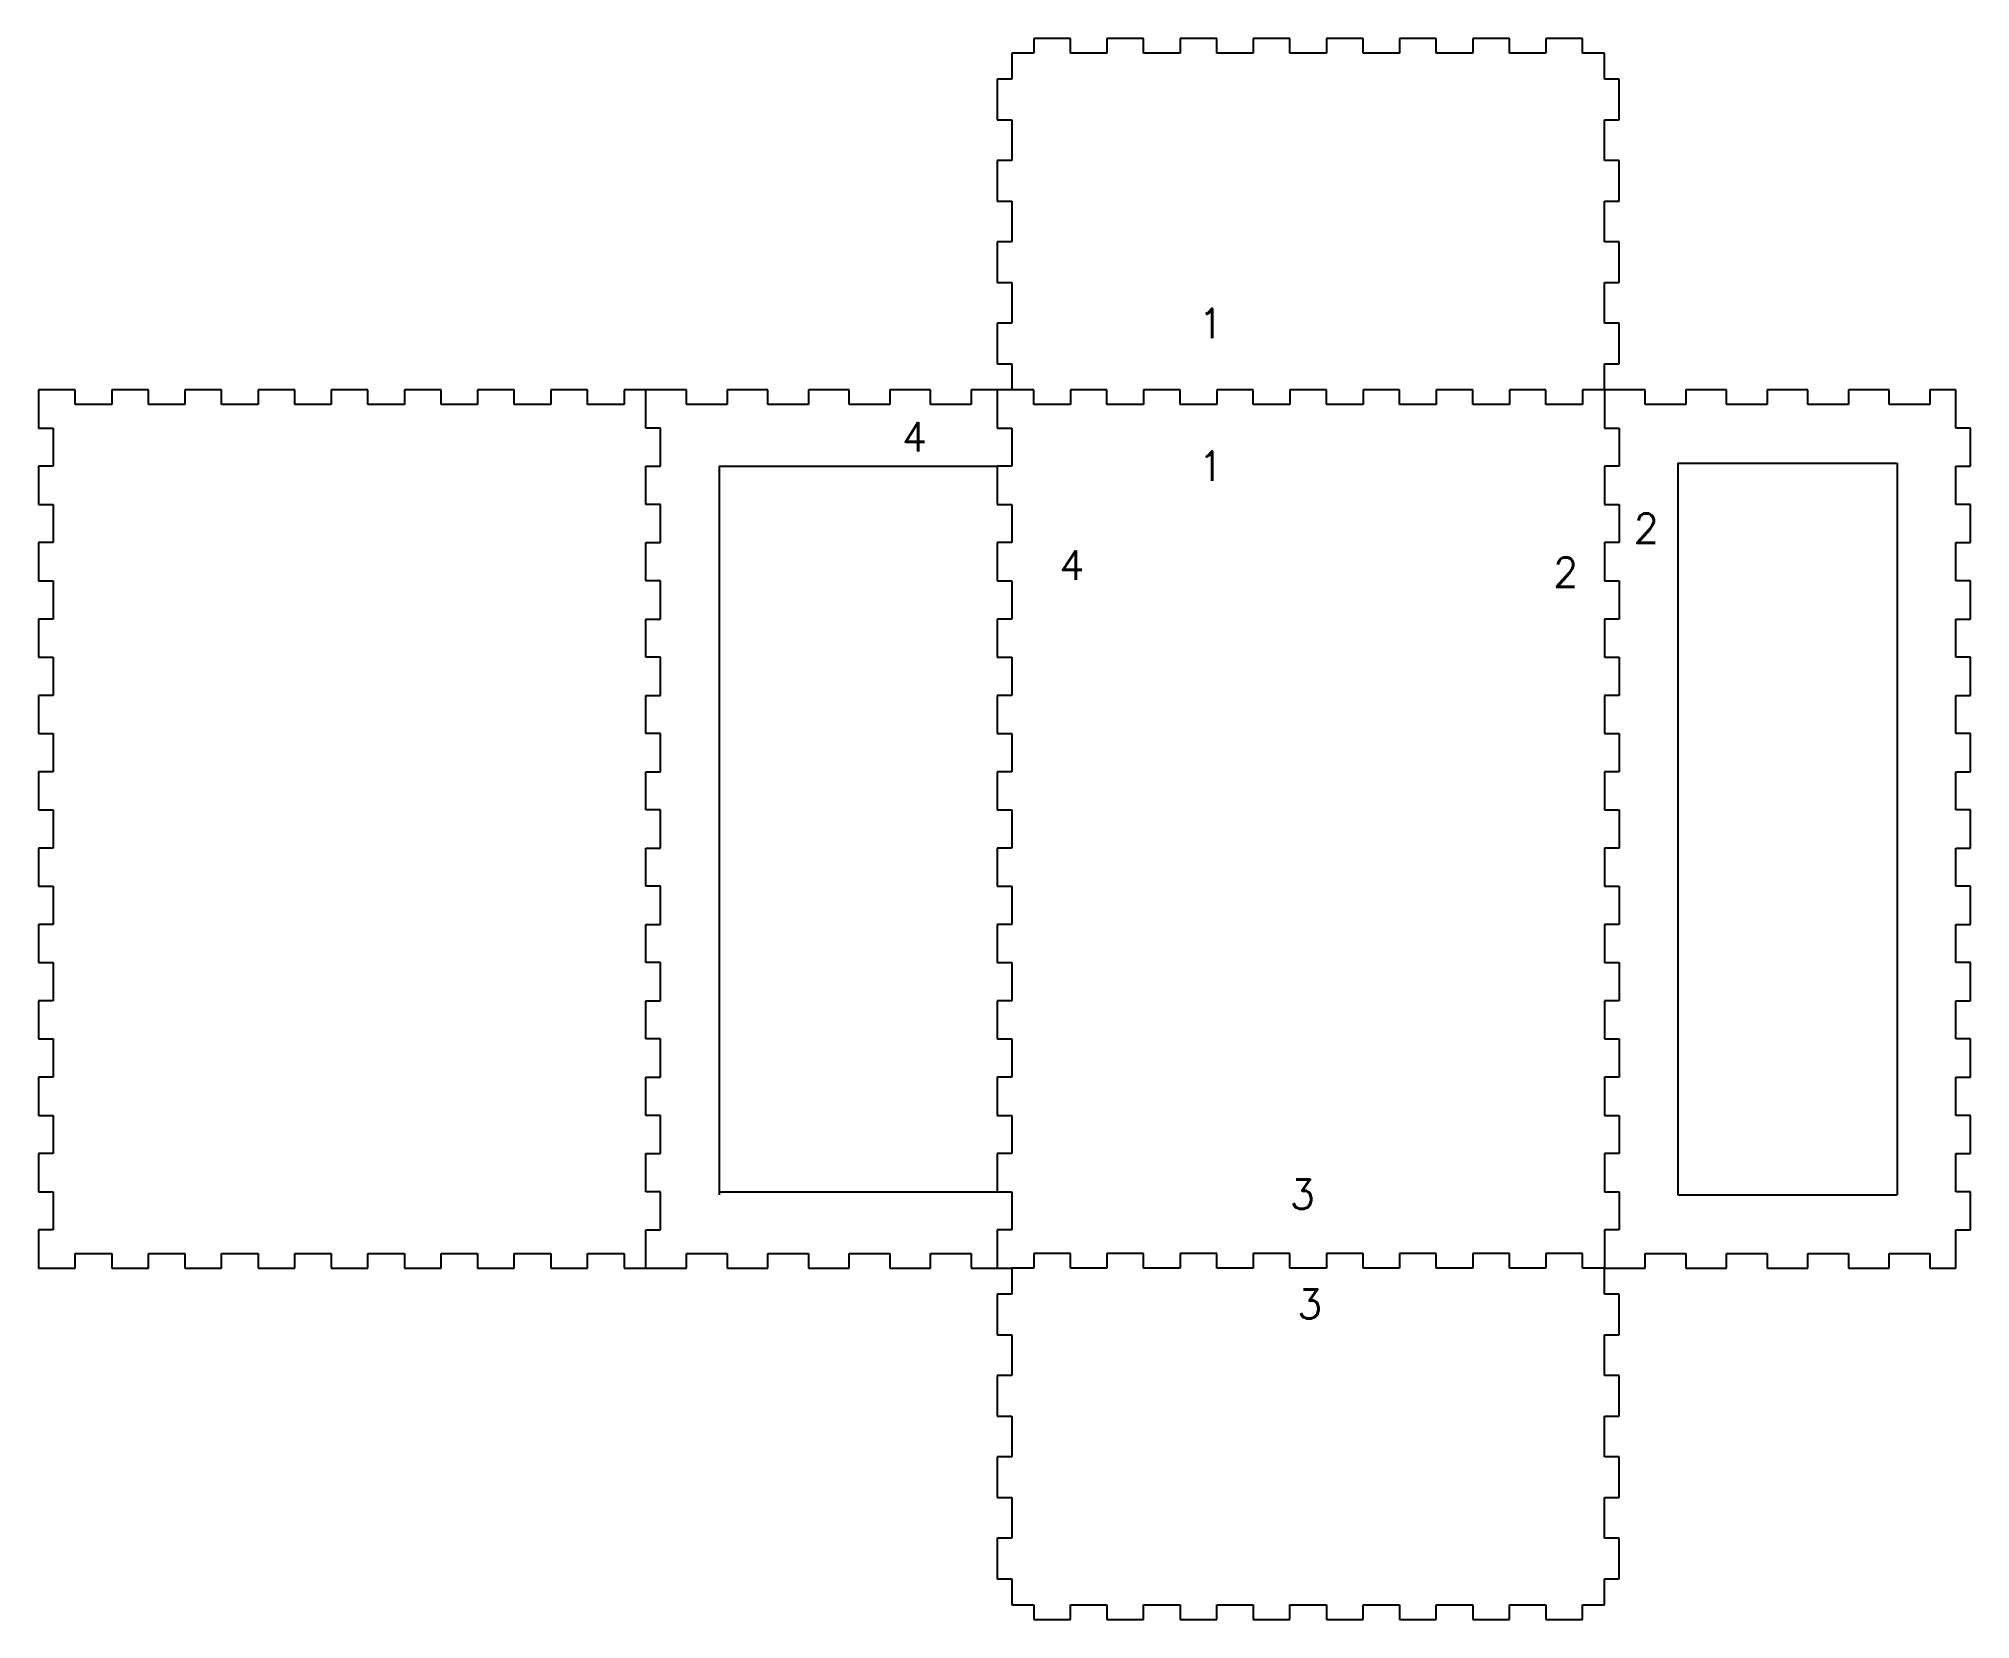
# Model space of a CAD drawing. Header units: millimetres. Extents: x 21195 to 21723, y 14207 to 14639.
import ezdxf

# ---------------------------------------------------------------- set-up
doc = ezdxf.new("R2010")
doc.units = ezdxf.units.MM
for name, color, linetype in [('LIVELLO_1', 7, 'Continuous'), ('taglio 1', 240, 'Continuous'), ('taglio 1 @ 100', 240, 'Continuous')]:
    doc.layers.add(name, color=color, linetype=linetype)
doc.styles.add('Annotative', font='romans.shx')

msp = doc.modelspace()

# ---------------------------------------------------------------- linework, layer by layer
at = {"layer": 'LIVELLO_1', "color": 7}
for p, q in [((21477.022157, 14638.819157), (21467.022319, 14638.819157)), ((21467.022319, 14638.819157), (21467.022319, 14634.819151)), ((21477.022157, 14634.819151), (21477.022157, 14638.819157)), ((21497.022188, 14638.819157), (21487.022349, 14638.819157)), ((21487.022349, 14638.819157), (21487.022349, 14634.819151)), ((21497.022188, 14634.819151), (21497.022188, 14638.819157)), ((21517.022219, 14638.819157), (21507.02238, 14638.819157)), ((21507.02238, 14638.819157), (21507.02238, 14634.819151)), ((21517.022219, 14634.819151), (21517.022219, 14638.819157)), ((21537.022249, 14638.819157), (21527.02241, 14638.819157)), ((21527.02241, 14638.819157), (21527.02241, 14634.819151)), ((21537.022249, 14634.819151), (21537.022249, 14638.819157)), ((21557.02228, 14638.819157), (21547.022441, 14638.819157)), ((21547.022441, 14638.819157), (21547.022441, 14634.819151)), ((21557.02228, 14634.819151), (21557.02228, 14638.819157)), ((21577.02231, 14638.819157), (21567.022471, 14638.819157)), ((21567.022471, 14638.819157), (21567.022471, 14634.819151)), ((21577.02231, 14634.819151), (21577.02231, 14638.819157)), ((21597.022341, 14638.819157), (21587.022149, 14638.819157)), ((21587.022149, 14638.819157), (21587.022149, 14634.819151)), ((21597.022341, 14634.819151), (21597.022341, 14638.819157)), ((21617.022371, 14638.819157), (21607.02218, 14638.819157)), ((21607.02218, 14638.819157), (21607.02218, 14634.819151)), ((21617.022371, 14634.819151), (21617.022371, 14638.819157)), ((21467.022319, 14634.819151), (21461.022274, 14634.819151)), ((21461.022274, 14634.819151), (21461.022274, 14627.708068)), ((21487.022349, 14634.819151), (21477.022157, 14634.819151)), ((21507.02238, 14634.819151), (21497.022188, 14634.819151)), ((21527.02241, 14634.819151), (21517.022219, 14634.819151)), ((21547.022441, 14634.819151), (21537.022249, 14634.819151)), ((21567.022471, 14634.819151), (21557.02228, 14634.819151)), ((21587.022149, 14634.819151), (21577.02231, 14634.819151)), ((21607.02218, 14634.819151), (21597.022341, 14634.819151)), ((21623.022416, 14634.819151), (21617.022371, 14634.819151)), ((21623.022416, 14627.708068), (21623.022416, 14634.819151)), ((21461.022274, 14627.708068), (21457.02248, 14627.708068)), ((21457.02248, 14627.708068), (21457.02248, 14616.596944)), ((21627.02221, 14627.708068), (21623.022416, 14627.708068)), ((21627.02221, 14616.596944), (21627.02221, 14627.708068)), ((21457.02248, 14616.596944), (21461.022274, 14616.596944)), ((21461.022274, 14616.596944), (21461.022274, 14605.485819)), ((21623.022416, 14605.485819), (21623.022416, 14616.596944)), ((21623.022416, 14616.596944), (21627.02221, 14616.596944)), ((21461.022274, 14605.485819), (21457.02248, 14605.485819)), ((21457.02248, 14605.485819), (21457.02248, 14594.374731)), ((21627.02221, 14605.485819), (21623.022416, 14605.485819)), ((21627.02221, 14594.374731), (21627.02221, 14605.485819)), ((21457.02248, 14594.374731), (21461.022274, 14594.374731)), ((21461.022274, 14594.374731), (21461.022274, 14583.263606)), ((21623.022416, 14583.263606), (21623.022416, 14594.374731)), ((21623.022416, 14594.374731), (21627.02221, 14594.374731)), ((21461.022274, 14583.263606), (21457.02248, 14583.263606)), ((21457.02248, 14583.263606), (21457.02248, 14572.152482)), ((21627.02221, 14583.263606), (21623.022416, 14583.263606)), ((21627.02221, 14572.152482), (21627.02221, 14583.263606)), ((21457.02248, 14572.152482), (21461.022274, 14572.152482)), ((21461.022274, 14572.152482), (21461.022274, 14561.041393)), ((21623.022416, 14561.041393), (21623.022416, 14572.152482)), ((21623.022416, 14572.152482), (21627.02221, 14572.152482)), ((21461.022274, 14561.041393), (21457.02248, 14561.041393)), ((21457.02248, 14561.041393), (21457.02248, 14549.930269)), ((21627.02221, 14561.041393), (21623.022416, 14561.041393)), ((21627.02221, 14549.930269), (21627.02221, 14561.041393)), ((21457.02248, 14549.930269), (21461.022274, 14549.930269)), ((21461.022274, 14549.930269), (21461.022274, 14542.819151)), ((21623.022416, 14542.819151), (21623.022416, 14549.930269)), ((21623.022416, 14549.930269), (21627.02221, 14549.930269)), ((21205.022345, 14542.81908), (21195.022347, 14542.81908)), ((21195.022347, 14542.81908), (21195.022347, 14532.384266)), ((21205.022345, 14538.818933), (21205.022345, 14542.81908)), ((21225.022337, 14542.81908), (21215.022346, 14542.81908)), ((21215.022346, 14542.81908), (21215.022346, 14538.818933)), ((21225.022337, 14538.818933), (21225.022337, 14542.81908)), ((21245.022332, 14542.81908), (21235.022352, 14542.81908)), ((21235.022352, 14542.81908), (21235.022352, 14538.818933)), ((21245.022332, 14538.818933), (21245.022332, 14542.81908)), ((21265.022363, 14542.81908), (21255.022347, 14542.81908)), ((21255.022347, 14542.81908), (21255.022347, 14538.818933)), ((21265.022363, 14538.818933), (21265.022363, 14542.81908)), ((21285.022358, 14542.81908), (21275.022343, 14542.81908)), ((21275.022343, 14542.81908), (21275.022343, 14538.818933)), ((21285.022358, 14538.818933), (21285.022358, 14542.81908)), ((21305.022353, 14542.81908), (21295.022338, 14542.81908)), ((21295.022338, 14542.81908), (21295.022338, 14538.818933)), ((21305.022353, 14538.818933), (21305.022353, 14542.81908)), ((21325.022349, 14542.81908), (21315.022333, 14542.81908)), ((21315.022333, 14542.81908), (21315.022333, 14538.818933)), ((21325.022349, 14538.818933), (21325.022349, 14542.81908)), ((21345.022344, 14542.81908), (21335.022364, 14542.81908)), ((21335.022364, 14542.81908), (21335.022364, 14538.818933)), ((21345.022344, 14538.818933), (21345.022344, 14542.81908)), ((21361.022333, 14542.81908), (21355.022359, 14542.81908)), ((21355.022359, 14542.81908), (21355.022359, 14538.818933)), ((21372.133422, 14542.81908), (21361.022333, 14542.81908)), ((21361.022333, 14532.384266), (21361.022333, 14542.81908)), ((21372.133422, 14538.818933), (21372.133422, 14542.81908)), ((21394.355671, 14542.81908), (21383.244546, 14542.81908)), ((21383.244546, 14542.81908), (21383.244546, 14538.818933)), ((21394.355671, 14538.818933), (21394.355671, 14542.81908)), ((21416.577884, 14542.81908), (21405.466759, 14542.81908)), ((21405.466759, 14542.81908), (21405.466759, 14538.818933)), ((21416.577884, 14538.818933), (21416.577884, 14542.81908)), ((21438.800097, 14542.81908), (21427.689008, 14542.81908)), ((21427.689008, 14542.81908), (21427.689008, 14538.818933)), ((21438.800097, 14538.818933), (21438.800097, 14542.81908)), ((21457.022339, 14542.81908), (21449.911221, 14542.81908)), ((21449.911221, 14542.81908), (21449.911221, 14538.818933)), ((21467.022319, 14542.819151), (21457.022304, 14542.819151)), ((21457.022304, 14542.819151), (21457.022304, 14532.384337)), ((21467.022319, 14538.819004), (21467.022319, 14542.819151)), ((21487.022315, 14542.819151), (21477.022299, 14542.819151)), ((21477.022299, 14542.819151), (21477.022299, 14538.819004)), ((21487.022315, 14538.819004), (21487.022315, 14542.819151)), ((21507.02231, 14542.819151), (21497.022295, 14542.819151)), ((21497.022295, 14542.819151), (21497.022295, 14538.819004)), ((21507.02231, 14538.819004), (21507.02231, 14542.819151)), ((21527.02234, 14542.819151), (21517.022149, 14542.819151)), ((21517.022149, 14542.819151), (21517.022149, 14538.819004)), ((21527.02234, 14538.819004), (21527.02234, 14542.819151)), ((21547.022371, 14542.819151), (21537.022179, 14542.819151)), ((21537.022179, 14542.819151), (21537.022179, 14538.819004)), ((21547.022371, 14538.819004), (21547.022371, 14542.819151)), ((21567.022402, 14542.819151), (21557.02221, 14542.819151)), ((21557.02221, 14542.819151), (21557.02221, 14538.819004)), ((21567.022402, 14538.819004), (21567.022402, 14542.819151)), ((21587.022432, 14542.819151), (21577.02224, 14542.819151)), ((21577.02224, 14542.819151), (21577.02224, 14538.819004)), ((21587.022432, 14538.819004), (21587.022432, 14542.819151)), ((21607.022463, 14542.819151), (21597.022271, 14542.819151)), ((21597.022271, 14542.819151), (21597.022271, 14538.819004)), ((21607.022463, 14538.819004), (21607.022463, 14542.819151)), ((21623.022346, 14542.819151), (21617.022302, 14542.819151)), ((21617.022302, 14542.819151), (21617.022302, 14538.819004)), ((21634.133435, 14542.819115), (21623.022346, 14542.819115)), ((21623.022346, 14542.819115), (21623.022346, 14532.384337)), ((21634.133435, 14538.819109), (21634.133435, 14542.819115)), ((21656.355684, 14542.819115), (21645.244559, 14542.819115)), ((21645.244559, 14542.819115), (21645.244559, 14538.819109)), ((21656.355684, 14538.819109), (21656.355684, 14542.819115)), ((21678.577897, 14542.819115), (21667.466772, 14542.819115)), ((21667.466772, 14542.819115), (21667.466772, 14538.819109)), ((21678.577897, 14538.819109), (21678.577897, 14542.819115)), ((21700.80011, 14542.819115), (21689.689021, 14542.819115)), ((21689.689021, 14542.819115), (21689.689021, 14538.819109)), ((21700.80011, 14538.819109), (21700.80011, 14542.819115)), ((21719.022352, 14542.819115), (21711.911234, 14542.819115)), ((21711.911234, 14542.819115), (21711.911234, 14538.819109)), ((21719.022352, 14532.384337), (21719.022352, 14542.819115)), ((21215.022346, 14538.818933), (21205.022345, 14538.818933)), ((21235.022352, 14538.818933), (21225.022337, 14538.818933)), ((21255.022347, 14538.818933), (21245.022332, 14538.818933)), ((21275.022343, 14538.818933), (21265.022363, 14538.818933)), ((21295.022338, 14538.818933), (21285.022358, 14538.818933)), ((21315.022333, 14538.818933), (21305.022353, 14538.818933)), ((21335.022364, 14538.818933), (21325.022349, 14538.818933)), ((21355.022359, 14538.818933), (21345.022344, 14538.818933)), ((21383.244546, 14538.818933), (21372.133422, 14538.818933)), ((21405.466759, 14538.818933), (21394.355671, 14538.818933)), ((21427.689008, 14538.818933), (21416.577884, 14538.818933)), ((21449.911221, 14538.818933), (21438.800097, 14538.818933)), ((21477.022299, 14538.819004), (21467.022319, 14538.819004)), ((21497.022295, 14538.819004), (21487.022315, 14538.819004)), ((21517.022149, 14538.819004), (21507.02231, 14538.819004)), ((21537.022179, 14538.819004), (21527.02234, 14538.819004)), ((21557.02221, 14538.819004), (21547.022371, 14538.819004)), ((21577.02224, 14538.819004), (21567.022402, 14538.819004)), ((21597.022271, 14538.819004), (21587.022432, 14538.819004)), ((21617.022302, 14538.819004), (21607.022463, 14538.819004)), ((21645.244559, 14538.819109), (21634.133435, 14538.819109)), ((21667.466772, 14538.819109), (21656.355684, 14538.819109)), ((21689.689021, 14538.819109), (21678.577897, 14538.819109)), ((21711.911234, 14538.819109), (21700.80011, 14538.819109)), ((21195.022347, 14532.384266), (21199.022347, 14532.384266)), ((21199.022347, 14532.384266), (21199.022347, 14521.949452)), ((21365.022339, 14532.384266), (21361.022333, 14532.384266)), ((21365.022339, 14521.949452), (21365.022339, 14532.384266)), ((21457.022304, 14532.384337), (21461.02231, 14532.384337)), ((21461.02231, 14532.384337), (21461.02231, 14521.949523)), ((21623.022346, 14532.384337), (21627.022352, 14532.384337)), ((21627.022352, 14532.384337), (21627.022352, 14521.949558)), ((21723.022323, 14532.384337), (21719.022352, 14532.384337)), ((21723.022323, 14521.949558), (21723.022323, 14532.384337)), ((21199.022347, 14521.949452), (21195.022347, 14521.949452)), ((21195.022347, 14521.949452), (21195.022347, 14511.514638)), ((21361.022333, 14511.514638), (21361.022333, 14521.949452)), ((21361.022333, 14521.949452), (21365.022339, 14521.949452)), ((21461.02231, 14521.949523), (21457.022304, 14521.949523)), ((21457.022304, 14521.949523), (21457.022304, 14511.514709)), ((21627.022352, 14521.949558), (21623.022346, 14521.949558)), ((21623.022346, 14521.949558), (21623.022346, 14511.514779)), ((21719.022352, 14511.514779), (21719.022352, 14521.949558)), ((21719.022352, 14521.949558), (21723.022323, 14521.949558)), ((21195.022347, 14511.514638), (21199.022347, 14511.514638)), ((21199.022347, 14511.514638), (21199.022347, 14501.079824)), ((21365.022339, 14511.514638), (21361.022333, 14511.514638)), ((21365.022339, 14501.079824), (21365.022339, 14511.514638)), ((21457.022304, 14511.514709), (21461.02231, 14511.514709)), ((21461.02231, 14511.514709), (21461.02231, 14501.079895)), ((21623.022346, 14511.514779), (21627.022352, 14511.514779)), ((21627.022352, 14511.514779), (21627.022352, 14501.080001)), ((21723.022323, 14511.514779), (21719.022352, 14511.514779)), ((21723.022323, 14501.080001), (21723.022323, 14511.514779)), ((21199.022347, 14501.079824), (21195.022347, 14501.079824)), ((21195.022347, 14501.079824), (21195.022347, 14490.64501)), ((21361.022333, 14490.64501), (21361.022333, 14501.079824)), ((21361.022333, 14501.079824), (21365.022339, 14501.079824)), ((21461.02231, 14501.079895), (21457.022304, 14501.079895)), ((21457.022304, 14501.079895), (21457.022304, 14490.645081)), ((21627.022352, 14501.080001), (21623.022346, 14501.080001)), ((21623.022346, 14501.080001), (21623.022346, 14490.645222)), ((21719.022352, 14490.645222), (21719.022352, 14501.080001)), ((21719.022352, 14501.080001), (21723.022323, 14501.080001)), ((21195.022347, 14490.64501), (21199.022347, 14490.64501)), ((21199.022347, 14490.64501), (21199.022347, 14480.210196)), ((21365.022339, 14490.64501), (21361.022333, 14490.64501)), ((21365.022339, 14480.210196), (21365.022339, 14490.64501)), ((21457.022304, 14490.645081), (21461.02231, 14490.645081)), ((21461.02231, 14490.645081), (21461.02231, 14480.210267)), ((21623.022346, 14490.645222), (21627.022352, 14490.645222)), ((21627.022352, 14490.645222), (21627.022352, 14480.210408)), ((21723.022323, 14490.645222), (21719.022352, 14490.645222)), ((21723.022323, 14480.210408), (21723.022323, 14490.645222)), ((21199.022347, 14480.210196), (21195.022347, 14480.210196)), ((21195.022347, 14480.210196), (21195.022347, 14469.775383)), ((21361.022333, 14469.775383), (21361.022333, 14480.210196)), ((21361.022333, 14480.210196), (21365.022339, 14480.210196)), ((21461.02231, 14480.210267), (21457.022304, 14480.210267)), ((21457.022304, 14480.210267), (21457.022304, 14469.775454)), ((21627.022352, 14480.210408), (21623.022346, 14480.210408)), ((21623.022346, 14480.210408), (21623.022346, 14469.77563)), ((21719.022352, 14469.77563), (21719.022352, 14480.210408)), ((21719.022352, 14480.210408), (21723.022323, 14480.210408)), ((21195.022347, 14469.775383), (21199.022347, 14469.775383)), ((21199.022347, 14469.775383), (21199.022347, 14459.340921)), ((21365.022339, 14469.775383), (21361.022333, 14469.775383)), ((21365.022339, 14459.340921), (21365.022339, 14469.775383)), ((21457.022304, 14469.775454), (21461.02231, 14469.775454)), ((21461.02231, 14469.775454), (21461.02231, 14459.340992)), ((21623.022346, 14469.77563), (21627.022352, 14469.77563)), ((21627.022352, 14469.77563), (21627.022352, 14459.340851)), ((21723.022323, 14469.77563), (21719.022352, 14469.77563)), ((21723.022323, 14459.340851), (21723.022323, 14469.77563)), ((21199.022347, 14459.340921), (21195.022347, 14459.340921)), ((21195.022347, 14459.340921), (21195.022347, 14448.906108)), ((21361.022333, 14448.906108), (21361.022333, 14459.340921)), ((21361.022333, 14459.340921), (21365.022339, 14459.340921)), ((21461.02231, 14459.340992), (21457.022304, 14459.340992)), ((21457.022304, 14459.340992), (21457.022304, 14448.906179)), ((21627.022352, 14459.340851), (21623.022346, 14459.340851)), ((21623.022346, 14459.340851), (21623.022346, 14448.906073)), ((21719.022352, 14448.906073), (21719.022352, 14459.340851)), ((21719.022352, 14459.340851), (21723.022323, 14459.340851)), ((21195.022347, 14448.906108), (21199.022347, 14448.906108)), ((21199.022347, 14448.906108), (21199.022347, 14438.471294)), ((21365.022339, 14448.906108), (21361.022333, 14448.906108)), ((21365.022339, 14438.471294), (21365.022339, 14448.906108)), ((21457.022304, 14448.906179), (21461.02231, 14448.906179)), ((21461.02231, 14448.906179), (21461.02231, 14438.471365)), ((21623.022346, 14448.906073), (21627.022352, 14448.906073)), ((21627.022352, 14448.906073), (21627.022352, 14438.471294)), ((21723.022323, 14448.906073), (21719.022352, 14448.906073)), ((21723.022323, 14438.471294), (21723.022323, 14448.906073)), ((21199.022347, 14438.471294), (21195.022347, 14438.471294)), ((21195.022347, 14438.471294), (21195.022347, 14428.03648)), ((21361.022333, 14428.03648), (21361.022333, 14438.471294)), ((21361.022333, 14438.471294), (21365.022339, 14438.471294)), ((21461.02231, 14438.471365), (21457.022304, 14438.471365)), ((21457.022304, 14438.471365), (21457.022304, 14428.036551)), ((21627.022352, 14438.471294), (21623.022346, 14438.471294)), ((21623.022346, 14438.471294), (21623.022346, 14428.036515)), ((21719.022352, 14428.036515), (21719.022352, 14438.471294)), ((21719.022352, 14438.471294), (21723.022323, 14438.471294)), ((21195.022347, 14428.03648), (21199.022347, 14428.03648)), ((21199.022347, 14428.03648), (21199.022347, 14417.601666)), ((21365.022339, 14428.03648), (21361.022333, 14428.03648)), ((21365.022339, 14417.601666), (21365.022339, 14428.03648)), ((21457.022304, 14428.036551), (21461.02231, 14428.036551)), ((21461.02231, 14428.036551), (21461.02231, 14417.601737)), ((21623.022346, 14428.036515), (21627.022352, 14428.036515)), ((21627.022352, 14428.036515), (21627.022352, 14417.601737)), ((21723.022323, 14428.036515), (21719.022352, 14428.036515)), ((21723.022323, 14417.601737), (21723.022323, 14428.036515)), ((21199.022347, 14417.601666), (21195.022347, 14417.601666)), ((21195.022347, 14417.601666), (21195.022347, 14407.166852)), ((21361.022333, 14407.166852), (21361.022333, 14417.601666)), ((21361.022333, 14417.601666), (21365.022339, 14417.601666)), ((21461.02231, 14417.601737), (21457.022304, 14417.601737)), ((21457.022304, 14417.601737), (21457.022304, 14407.166923)), ((21627.022352, 14417.601737), (21623.022346, 14417.601737)), ((21623.022346, 14417.601737), (21623.022346, 14407.166958)), ((21719.022352, 14407.166958), (21719.022352, 14417.601737)), ((21719.022352, 14417.601737), (21723.022323, 14417.601737)), ((21195.022347, 14407.166852), (21199.022347, 14407.166852)), ((21199.022347, 14407.166852), (21199.022347, 14396.732038)), ((21365.022339, 14407.166852), (21361.022333, 14407.166852)), ((21365.022339, 14396.732038), (21365.022339, 14407.166852)), ((21457.022304, 14407.166923), (21461.02231, 14407.166923)), ((21461.02231, 14407.166923), (21461.02231, 14396.732109)), ((21623.022346, 14407.166958), (21627.022352, 14407.166958)), ((21627.022352, 14407.166958), (21627.022352, 14396.732179)), ((21723.022323, 14407.166958), (21719.022352, 14407.166958)), ((21723.022323, 14396.732179), (21723.022323, 14407.166958)), ((21199.022347, 14396.732038), (21195.022347, 14396.732038)), ((21195.022347, 14396.732038), (21195.022347, 14386.297295)), ((21361.022333, 14386.297295), (21361.022333, 14396.732038)), ((21361.022333, 14396.732038), (21365.022339, 14396.732038)), ((21461.02231, 14396.732109), (21457.022304, 14396.732109)), ((21457.022304, 14396.732109), (21457.022304, 14386.297366)), ((21627.022352, 14396.732179), (21623.022346, 14396.732179)), ((21623.022346, 14396.732179), (21623.022346, 14386.297366)), ((21719.022352, 14386.297366), (21719.022352, 14396.732179)), ((21719.022352, 14396.732179), (21723.022323, 14396.732179)), ((21195.022347, 14386.297295), (21199.022347, 14386.297295)), ((21199.022347, 14386.297295), (21199.022347, 14375.862516)), ((21365.022339, 14386.297295), (21361.022333, 14386.297295)), ((21365.022339, 14375.862516), (21365.022339, 14386.297295)), ((21457.022304, 14386.297366), (21461.02231, 14386.297366)), ((21461.02231, 14386.297366), (21461.02231, 14375.862587)), ((21623.022346, 14386.297366), (21627.022352, 14386.297366)), ((21627.022352, 14386.297366), (21627.022352, 14375.862587)), ((21723.022323, 14386.297366), (21719.022352, 14386.297366)), ((21723.022323, 14375.862587), (21723.022323, 14386.297366)), ((21199.022347, 14375.862516), (21195.022347, 14375.862516)), ((21195.022347, 14375.862516), (21195.022347, 14365.427702)), ((21361.022333, 14365.427702), (21361.022333, 14375.862516)), ((21361.022333, 14375.862516), (21365.022339, 14375.862516)), ((21461.02231, 14375.862587), (21457.022304, 14375.862587)), ((21457.022304, 14375.862587), (21457.022304, 14365.427773)), ((21627.022352, 14375.862587), (21623.022346, 14375.862587)), ((21623.022346, 14375.862587), (21623.022346, 14365.427808)), ((21719.022352, 14365.427808), (21719.022352, 14375.862587)), ((21719.022352, 14375.862587), (21723.022323, 14375.862587)), ((21195.022347, 14365.427702), (21199.022347, 14365.427702)), ((21199.022347, 14365.427702), (21199.022347, 14354.992924)), ((21365.022339, 14365.427702), (21361.022333, 14365.427702)), ((21365.022339, 14354.992924), (21365.022339, 14365.427702)), ((21457.022304, 14365.427773), (21461.02231, 14365.427773)), ((21461.02231, 14365.427773), (21461.02231, 14354.992995)), ((21623.022346, 14365.427808), (21627.022352, 14365.427808)), ((21627.022352, 14365.427808), (21627.022352, 14354.99303)), ((21723.022323, 14365.427808), (21719.022352, 14365.427808)), ((21723.022323, 14354.99303), (21723.022323, 14365.427808)), ((21199.022347, 14354.992924), (21195.022347, 14354.992924)), ((21195.022347, 14354.992924), (21195.022347, 14344.558145)), ((21361.022333, 14344.558145), (21361.022333, 14354.992924)), ((21361.022333, 14354.992924), (21365.022339, 14354.992924)), ((21461.02231, 14354.992995), (21457.022304, 14354.992995)), ((21457.022304, 14354.992995), (21457.022304, 14344.558216)), ((21627.022352, 14354.99303), (21623.022346, 14354.99303)), ((21623.022346, 14354.99303), (21623.022346, 14344.558251)), ((21719.022352, 14344.558251), (21719.022352, 14354.99303)), ((21719.022352, 14354.99303), (21723.022323, 14354.99303)), ((21195.022347, 14344.558145), (21199.022347, 14344.558145)), ((21199.022347, 14344.558145), (21199.022347, 14334.123366)), ((21365.022339, 14344.558145), (21361.022333, 14344.558145)), ((21365.022339, 14334.123366), (21365.022339, 14344.558145)), ((21457.022304, 14344.558216), (21461.02231, 14344.558216)), ((21461.02231, 14344.558216), (21461.02231, 14334.123437)), ((21623.022346, 14344.558251), (21627.022352, 14344.558251)), ((21627.022352, 14344.558251), (21627.022352, 14334.123473)), ((21723.022323, 14344.558251), (21719.022352, 14344.558251)), ((21723.022323, 14334.123473), (21723.022323, 14344.558251)), ((21199.022347, 14334.123366), (21195.022347, 14334.123366)), ((21195.022347, 14334.123366), (21195.022347, 14323.688588)), ((21361.022333, 14323.688588), (21361.022333, 14334.123366)), ((21361.022333, 14334.123366), (21365.022339, 14334.123366)), ((21461.02231, 14334.123437), (21457.022304, 14334.123437)), ((21457.022304, 14334.123437), (21457.022304, 14323.688659)), ((21627.022352, 14334.123473), (21623.022346, 14334.123473)), ((21623.022346, 14334.123473), (21623.022346, 14323.688687)), ((21719.022352, 14323.688687), (21719.022352, 14334.123473)), ((21719.022352, 14334.123473), (21723.022323, 14334.123473)), ((21195.022347, 14323.688588), (21199.022347, 14323.688588)), ((21199.022347, 14323.688588), (21199.022347, 14313.253809)), ((21365.022339, 14323.688588), (21361.022333, 14323.688588)), ((21365.022339, 14313.253809), (21365.022339, 14323.688588)), ((21457.022304, 14323.688659), (21461.02231, 14323.688659)), ((21461.02231, 14323.688659), (21461.02231, 14313.25388)), ((21623.022346, 14323.688687), (21627.022352, 14323.688687)), ((21627.022352, 14323.688687), (21627.022352, 14313.253905)), ((21723.022323, 14323.688687), (21719.022352, 14323.688687)), ((21723.022323, 14313.253905), (21723.022323, 14323.688687)), ((21195.022347, 14313.253809), (21195.022347, 14302.819031)), ((21199.022347, 14313.253809), (21195.022347, 14313.253809)), ((21361.022333, 14302.819031), (21361.022333, 14313.253809)), ((21361.022333, 14313.253809), (21365.022339, 14313.253809)), ((21457.022304, 14313.25388), (21457.022304, 14302.819102)), ((21461.02231, 14313.25388), (21457.022304, 14313.25388)), ((21623.022346, 14313.253905), (21623.022346, 14302.819123)), ((21627.022352, 14313.253905), (21623.022346, 14313.253905)), ((21719.022352, 14302.819123), (21719.022352, 14313.253905)), ((21719.022352, 14313.253905), (21723.022323, 14313.253905)), ((21205.022345, 14302.819031), (21205.022345, 14306.819037)), ((21205.022345, 14306.819037), (21215.022346, 14306.819037)), ((21215.022346, 14306.819037), (21215.022346, 14302.819031)), ((21225.022337, 14302.819031), (21225.022337, 14306.819037)), ((21225.022337, 14306.819037), (21235.022352, 14306.819037)), ((21235.022352, 14306.819037), (21235.022352, 14302.819031)), ((21245.022332, 14302.819031), (21245.022332, 14306.819037)), ((21245.022332, 14306.819037), (21255.022347, 14306.819037)), ((21255.022347, 14306.819037), (21255.022347, 14302.819031)), ((21265.022363, 14302.819031), (21265.022363, 14306.819037)), ((21265.022363, 14306.819037), (21275.022343, 14306.819037)), ((21275.022343, 14306.819037), (21275.022343, 14302.819031)), ((21285.022358, 14302.819031), (21285.022358, 14306.819037)), ((21285.022358, 14306.819037), (21295.022338, 14306.819037)), ((21295.022338, 14306.819037), (21295.022338, 14302.819031)), ((21305.022353, 14302.819031), (21305.022353, 14306.819037)), ((21305.022353, 14306.819037), (21315.022333, 14306.819037)), ((21315.022333, 14306.819037), (21315.022333, 14302.819031)), ((21325.022349, 14302.819031), (21325.022349, 14306.819037)), ((21325.022349, 14306.819037), (21335.022364, 14306.819037)), ((21335.022364, 14306.819037), (21335.022364, 14302.819031)), ((21345.022344, 14302.819031), (21345.022344, 14306.819037)), ((21345.022344, 14306.819037), (21355.022359, 14306.819037)), ((21355.022359, 14306.819037), (21355.022359, 14302.819031)), ((21372.133422, 14302.819066), (21372.133422, 14306.819213)), ((21372.133422, 14306.819213), (21383.244546, 14306.819213)), ((21383.244546, 14306.819213), (21383.244546, 14302.819066)), ((21394.355671, 14302.819066), (21394.355671, 14306.819213)), ((21394.355671, 14306.819213), (21405.466759, 14306.819213)), ((21405.466759, 14306.819213), (21405.466759, 14302.819066)), ((21416.577884, 14302.819066), (21416.577884, 14306.819213)), ((21416.577884, 14306.819213), (21427.689008, 14306.819213)), ((21427.689008, 14306.819213), (21427.689008, 14302.819066)), ((21438.800097, 14302.819066), (21438.800097, 14306.819213)), ((21438.800097, 14306.819213), (21449.911221, 14306.819213)), ((21449.911221, 14306.819213), (21449.911221, 14302.819066)), ((21477.022194, 14306.819073), (21467.022355, 14306.819073)), ((21467.022355, 14306.819073), (21467.022355, 14302.819102)), ((21477.022194, 14302.819102), (21477.022194, 14306.819073)), ((21497.022225, 14306.819073), (21487.022386, 14306.819073)), ((21487.022386, 14306.819073), (21487.022386, 14302.819102)), ((21497.022225, 14302.819102), (21497.022225, 14306.819073)), ((21517.022255, 14306.819073), (21507.022417, 14306.819073)), ((21507.022417, 14306.819073), (21507.022417, 14302.819102)), ((21517.022255, 14302.819102), (21517.022255, 14306.819073)), ((21537.022286, 14306.819073), (21527.022447, 14306.819073)), ((21527.022447, 14306.819073), (21527.022447, 14302.819102)), ((21537.022286, 14302.819102), (21537.022286, 14306.819073)), ((21557.022281, 14306.819073), (21547.022301, 14306.819073)), ((21547.022301, 14306.819073), (21547.022301, 14302.819102)), ((21557.022281, 14302.819102), (21557.022281, 14306.819073)), ((21577.022277, 14306.819073), (21567.022297, 14306.819073)), ((21567.022297, 14306.819073), (21567.022297, 14302.819102)), ((21577.022277, 14302.819102), (21577.022277, 14306.819073)), ((21597.022307, 14306.819073), (21587.022292, 14306.819073)), ((21587.022292, 14306.819073), (21587.022292, 14302.819102)), ((21597.022307, 14302.819102), (21597.022307, 14306.819073)), ((21617.022302, 14306.819073), (21607.022287, 14306.819073)), ((21607.022287, 14306.819073), (21607.022287, 14302.819102)), ((21617.022302, 14302.819102), (21617.022302, 14306.819073)), ((21634.133435, 14302.819123), (21634.133435, 14306.819122)), ((21634.133435, 14306.819122), (21645.244559, 14306.819122)), ((21645.244559, 14306.819122), (21645.244559, 14302.819123)), ((21656.355684, 14302.819123), (21656.355684, 14306.819122)), ((21656.355684, 14306.819122), (21667.466772, 14306.819122)), ((21667.466772, 14306.819122), (21667.466772, 14302.819123)), ((21678.577897, 14302.819123), (21678.577897, 14306.819122)), ((21678.577897, 14306.819122), (21689.689021, 14306.819122)), ((21689.689021, 14306.819122), (21689.689021, 14302.819123)), ((21700.80011, 14302.819123), (21700.80011, 14306.819122)), ((21700.80011, 14306.819122), (21711.911234, 14306.819122)), ((21711.911234, 14306.819122), (21711.911234, 14302.819123)), ((21195.022347, 14302.819031), (21205.022345, 14302.819031)), ((21215.022346, 14302.819031), (21225.022337, 14302.819031)), ((21235.022352, 14302.819031), (21245.022332, 14302.819031)), ((21255.022347, 14302.819031), (21265.022363, 14302.819031)), ((21275.022343, 14302.819031), (21285.022358, 14302.819031)), ((21295.022338, 14302.819031), (21305.022353, 14302.819031)), ((21315.022333, 14302.819031), (21325.022349, 14302.819031)), ((21335.022364, 14302.819031), (21345.022344, 14302.819031)), ((21355.022359, 14302.819031), (21361.022333, 14302.819031)), ((21361.022333, 14302.819066), (21372.133422, 14302.819066)), ((21383.244546, 14302.819066), (21394.355671, 14302.819066)), ((21405.466759, 14302.819066), (21416.577884, 14302.819066)), ((21427.689008, 14302.819066), (21438.800097, 14302.819066)), ((21449.911221, 14302.819066), (21457.022339, 14302.819066)), ((21457.022304, 14302.819102), (21461.022311, 14302.819102)), ((21467.022355, 14302.819102), (21461.022311, 14302.819102)), ((21461.022311, 14302.819102), (21461.022311, 14295.707984)), ((21487.022386, 14302.819102), (21477.022194, 14302.819102)), ((21507.022417, 14302.819102), (21497.022225, 14302.819102)), ((21527.022447, 14302.819102), (21517.022255, 14302.819102)), ((21547.022301, 14302.819102), (21537.022286, 14302.819102)), ((21567.022297, 14302.819102), (21557.022281, 14302.819102)), ((21587.022292, 14302.819102), (21577.022277, 14302.819102)), ((21607.022287, 14302.819102), (21597.022307, 14302.819102)), ((21623.022276, 14302.819102), (21617.022302, 14302.819102)), ((21623.022276, 14295.707984), (21623.022276, 14302.819102)), ((21623.022346, 14302.819123), (21634.133435, 14302.819123)), ((21645.244559, 14302.819123), (21656.355684, 14302.819123)), ((21667.466772, 14302.819123), (21678.577897, 14302.819123)), ((21689.689021, 14302.819123), (21700.80011, 14302.819123)), ((21711.911234, 14302.819123), (21719.022352, 14302.819123)), ((21461.022311, 14295.707984), (21457.022164, 14295.707984)), ((21457.022164, 14295.707984), (21457.022164, 14284.59686)), ((21627.022282, 14295.707984), (21623.022276, 14295.707984)), ((21627.022282, 14284.59686), (21627.022282, 14295.707984)), ((21457.022164, 14284.59686), (21461.022311, 14284.59686)), ((21461.022311, 14284.59686), (21461.022311, 14273.485771)), ((21623.022276, 14273.485771), (21623.022276, 14284.59686)), ((21623.022276, 14284.59686), (21627.022282, 14284.59686)), ((21461.022311, 14273.485771), (21457.022164, 14273.485771)), ((21457.022164, 14273.485771), (21457.022164, 14262.374647)), ((21627.022282, 14273.485771), (21623.022276, 14273.485771)), ((21627.022282, 14262.374647), (21627.022282, 14273.485771)), ((21457.022164, 14262.374647), (21461.022311, 14262.374647)), ((21461.022311, 14262.374647), (21461.022311, 14251.263522)), ((21623.022276, 14251.263522), (21623.022276, 14262.374647)), ((21623.022276, 14262.374647), (21627.022282, 14262.374647)), ((21461.022311, 14251.263522), (21457.022164, 14251.263522)), ((21457.022164, 14251.263522), (21457.022164, 14240.152434)), ((21627.022282, 14251.263522), (21623.022276, 14251.263522)), ((21627.022282, 14240.152434), (21627.022282, 14251.263522)), ((21457.022164, 14240.152434), (21461.022311, 14240.152434)), ((21461.022311, 14240.152434), (21461.022311, 14229.041309)), ((21623.022276, 14229.041309), (21623.022276, 14240.152434)), ((21623.022276, 14240.152434), (21627.022282, 14240.152434)), ((21461.022311, 14229.041309), (21457.022164, 14229.041309)), ((21457.022164, 14229.041309), (21457.022164, 14217.930185)), ((21627.022282, 14229.041309), (21623.022276, 14229.041309)), ((21627.022282, 14217.930185), (21627.022282, 14229.041309)), ((21457.022164, 14217.930185), (21461.022311, 14217.930185)), ((21461.022311, 14217.930185), (21461.022311, 14210.819102)), ((21623.022276, 14210.819102), (21623.022276, 14217.930185)), ((21623.022276, 14217.930185), (21627.022282, 14217.930185)), ((21461.022311, 14210.819102), (21467.022355, 14210.819102)), ((21467.022355, 14210.819102), (21467.022355, 14206.819096)), ((21477.022194, 14206.819096), (21477.022194, 14210.819102)), ((21477.022194, 14210.819102), (21487.022386, 14210.819102)), ((21487.022386, 14210.819102), (21487.022386, 14206.819096)), ((21497.022225, 14206.819096), (21497.022225, 14210.819102)), ((21497.022225, 14210.819102), (21507.022417, 14210.819102)), ((21507.022417, 14210.819102), (21507.022417, 14206.819096)), ((21517.022255, 14206.819096), (21517.022255, 14210.819102)), ((21517.022255, 14210.819102), (21527.022447, 14210.819102)), ((21527.022447, 14210.819102), (21527.022447, 14206.819096)), ((21537.022286, 14206.819096), (21537.022286, 14210.819102)), ((21537.022286, 14210.819102), (21547.022301, 14210.819102)), ((21547.022301, 14210.819102), (21547.022301, 14206.819096)), ((21557.022281, 14206.819096), (21557.022281, 14210.819102)), ((21557.022281, 14210.819102), (21567.022297, 14210.819102)), ((21567.022297, 14210.819102), (21567.022297, 14206.819096)), ((21577.022277, 14206.819096), (21577.022277, 14210.819102)), ((21577.022277, 14210.819102), (21587.022292, 14210.819102)), ((21587.022292, 14210.819102), (21587.022292, 14206.819096)), ((21597.022307, 14206.819096), (21597.022307, 14210.819102)), ((21597.022307, 14210.819102), (21607.022287, 14210.819102)), ((21607.022287, 14210.819102), (21607.022287, 14206.819096)), ((21617.022302, 14206.819096), (21617.022302, 14210.819102)), ((21617.022302, 14210.819102), (21623.022276, 14210.819102)), ((21467.022355, 14206.819096), (21477.022194, 14206.819096)), ((21487.022386, 14206.819096), (21497.022225, 14206.819096)), ((21507.022417, 14206.819096), (21517.022255, 14206.819096)), ((21527.022447, 14206.819096), (21537.022286, 14206.819096)), ((21547.022301, 14206.819096), (21557.022281, 14206.819096)), ((21567.022297, 14206.819096), (21577.022277, 14206.819096)), ((21587.022292, 14206.819096), (21597.022307, 14206.819096)), ((21607.022287, 14206.819096), (21617.022302, 14206.819096))]:
    msp.add_line(p, q, dxfattribs=at)
at = {"layer": 'taglio 1'}
for p, q in [((21381.022211, 14521.949504), (21381.022262, 14322.819097)), ((21381.022263, 14521.949504), (21457.022304, 14521.949523)), ((21643.022346, 14522.819115), (21643.022345, 14322.819132)), ((21643.022346, 14522.819115), (21703.022389, 14522.819135)), ((21703.022389, 14522.819135), (21703.022251, 14322.819138)), ((21381.022262, 14323.688655), (21457.022304, 14323.688659)), ((21643.022345, 14322.819139), (21703.022265, 14322.819138))]:
    msp.add_line(p, q, dxfattribs=at)

# ---------------------------------------------------------------- texts
at = {"layer": 'taglio 1 @ 100', "char_height": 8, "attachment_point": 1, "style": 'Annotative'}
for s, insert in [('1', (21512.000111, 14564.999999)), ('4', (21431, 14534)), ('1', (21512, 14526)), ('2', (21631, 14509)), ('4', (21474.022304, 14498.949523)), ('2', (21609, 14497)), ('3', (21537, 14327)), ('3', (21539, 14297))]:
    msp.add_mtext_dynamic_manual_height_columns(s, width=14, gutter_width=1250, heights=[0], dxfattribs=dict(at, insert=insert))

doc.saveas('drawing.dxf')
